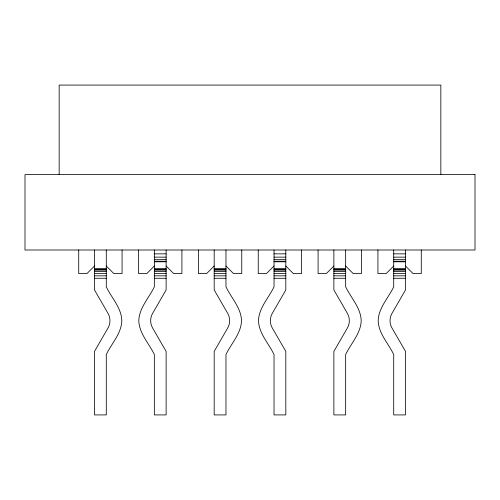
<?xml version="1.0" encoding="UTF-8"?>
<svg xmlns="http://www.w3.org/2000/svg" width="500" height="500" viewBox="0 0 500 500"><rect width="100%" height="100%" fill="white"/><g stroke="black" fill="none" stroke-linecap="round" stroke-linejoin="round"><path stroke-width="0.75" d="M94.5 266.019L86.962 273.562L78.719 273.562L78.719 250M154.344 266.019L146.806 273.562L138.562 273.562L138.562 250M214.188 266.019L206.65 273.562L198.406 273.562L198.406 250M274.031 266.019L266.494 273.562L258.244 273.562L258.244 250M333.875 266.019L326.337 273.562L318.087 273.562L318.087 250M393.719 266.019L386.175 273.562L377.931 273.562L377.931 250M154.344 253.85L166.125 253.85M274.031 253.85L285.812 253.85M393.719 253.85L405.5 253.85M154.344 257.144L166.125 257.144M274.031 257.144L285.812 257.144M393.719 257.144L405.5 257.144M154.344 259.662L166.125 259.662M274.031 259.662L285.812 259.662M393.719 259.662L405.5 259.662M154.344 261.244L166.125 261.244M274.031 261.244L285.812 261.244M393.719 261.244L405.5 261.244M154.344 261.781L166.125 261.781M274.031 261.781L285.812 261.781M393.719 261.781L405.5 261.781M94.5 268.85L106.281 268.85M154.344 268.85L166.125 268.85M214.188 268.85L225.969 268.85M274.031 268.85L285.812 268.85M333.875 268.85L345.656 268.85M393.719 268.85L405.5 268.85M94.5 269.169L106.281 269.169M154.344 269.169L166.125 269.169M214.188 269.169L225.969 269.169M274.031 269.169L285.812 269.169M333.875 269.169L345.656 269.169M393.719 269.169L405.5 269.169M94.5 270.113L106.281 270.113M154.344 270.113L166.125 270.113M214.188 270.113L225.969 270.113M274.031 270.113L285.812 270.113M333.875 270.113L345.656 270.113M393.719 270.113L405.5 270.113M94.5 271.606L106.281 271.606M154.344 271.606L166.125 271.606M214.188 271.606L225.969 271.606M274.031 271.606L285.812 271.606M333.875 271.606L345.656 271.606M393.719 271.606L405.5 271.606M94.5 273.562L106.281 273.562M154.344 273.562L166.125 273.562M214.188 273.562L225.969 273.562M274.031 273.562L285.812 273.562M333.875 273.562L345.656 273.562M393.719 273.562L405.5 273.562M94.5 275.831L106.281 275.831M154.344 275.831L166.125 275.831M214.188 275.831L225.969 275.831M274.031 275.831L285.812 275.831M333.875 275.831L345.656 275.831M393.719 275.831L405.5 275.831M94.5 278.275L106.281 278.275M154.344 278.275L166.125 278.275M214.188 278.275L225.969 278.275M274.031 278.275L285.812 278.275M333.875 278.275L345.656 278.275M393.719 278.275L405.5 278.275M405.5 266.019L413.038 273.562L421.281 273.562L421.281 250M345.656 266.019L353.194 273.562L361.438 273.562L361.438 250M285.812 266.019L293.35 273.562L301.594 273.562L301.594 250M225.969 266.019L233.506 273.562L241.756 273.562L241.756 250M166.125 266.019L173.663 273.562L181.912 273.562L181.912 250M106.281 266.019L113.825 273.562L122.069 273.562L122.069 250M440.838 174.606L440.838 85.081L59.162 85.081L59.162 174.606M405.5 250L405.5 289.962L391.844 313.612C389.425 317.962 389.425 323.394 391.844 327.75L405.5 351.4L405.5 414.919L393.719 414.919L393.719 354.556C388.438 343.419 378.575 333.606 378.169 320.681C378.575 307.756 388.438 297.938 393.719 286.806L393.719 250M345.656 250L345.656 286.806C350.938 297.938 360.794 307.756 361.206 320.681C360.794 333.606 350.938 343.419 345.656 354.556L345.656 414.919L333.875 414.919L333.875 351.4L347.531 327.75C349.944 323.394 349.944 317.962 347.531 313.612L333.875 289.962L333.875 250M285.812 250L285.812 289.962L272.156 313.612C269.738 317.962 269.738 323.394 272.156 327.75L285.812 351.4L285.812 414.919L274.031 414.919L274.031 354.556C268.75 343.419 258.894 333.606 258.481 320.681C258.894 307.756 268.75 297.938 274.031 286.806L274.031 250M225.969 250L225.969 286.806C231.25 297.938 241.106 307.756 241.519 320.681C241.106 333.606 231.25 343.419 225.969 354.556L225.969 414.919L214.188 414.919L214.188 351.4L227.844 327.75C230.263 323.394 230.263 317.962 227.844 313.612L214.188 289.962L214.188 250M166.125 250L166.125 289.962L152.469 313.612C150.056 317.962 150.056 323.394 152.469 327.75L166.125 351.4L166.125 414.919L154.344 414.919L154.344 354.556C149.062 343.419 139.206 333.606 138.794 320.681C139.206 307.756 149.062 297.938 154.344 286.806L154.344 250M106.281 250L106.281 286.806C111.562 297.938 121.425 307.756 121.831 320.681C121.425 333.606 111.562 343.419 106.281 354.556L106.281 414.919L94.5 414.919L94.5 351.4L108.156 327.75C110.575 323.394 110.575 317.962 108.156 313.612L94.5 289.962L94.5 250M475 174.606L25 174.606L25 250L475 250L475 174.606"/></g></svg>
